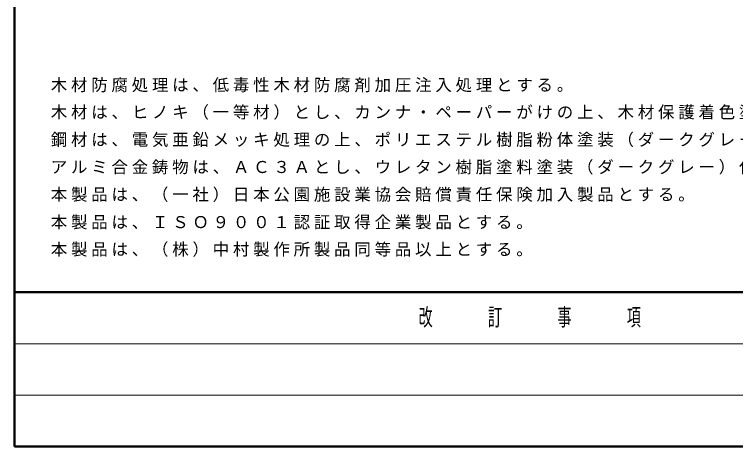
# Model space of a CAD drawing. Units: millimetres on the paper, scale 1:20. Extents: x -385 to 0, y 0 to 267.
# Drawn here: x -385 to -286.8, y 0 to 58.8 of the extents above; entities that cross this region are included whole.
import ezdxf

# ---------------------------------------------------------------- set-up
doc = ezdxf.new("R2010")
doc.units = ezdxf.units.MM
doc.layers.add('A3図枠', color=7, linetype='Continuous', lineweight=13)
doc.layers.add('CLASS1', color=7, linetype='Continuous')
doc.styles.add('ＭＳ ゴシック', font='')
doc.styles.get('ＭＳ ゴシック').set_extended_font_data('MS Gothic')

msp = doc.modelspace()

# ---------------------------------------------------------------- linework, layer by layer
at = {"layer": 'A3図枠', "lineweight": 50}
for p, q in [((-385, 267), (-385, 0)), ((-385, 21), (0, 21)), ((-385, 0), (0, 0))]:
    msp.add_line(p, q, dxfattribs=at)
at = {"layer": 'A3図枠'}
for p, q in [((-385, 14), (-243.5, 14)), ((-385, 7), (-243.5, 7))]:
    msp.add_line(p, q, dxfattribs=at)

# ---------------------------------------------------------------- texts
at = {"layer": 'A3図枠', "color": 4, "insert": (-314.25, 17.5), "char_height": 2.346, "attachment_point": 5, "style": 'ＭＳ ゴシック'}
msp.add_mtext('\\T1.64;\\W0.6;改\u3000\u3000訂\u3000\u3000事\u3000\u3000項', dxfattribs=at)
at = {"layer": 'CLASS1', "char_height": 1.642, "attachment_point": 7, "style": 'ＭＳ ゴシック'}
for s, insert in [('\\T1.23;木材防腐処理は、低毒性木材防腐剤加圧注入処理とする。', (-380.055, 48.216)), ('\\T1.23;木材は、ヒノキ（一等材）とし、カンナ・ペーパーがけの上、木材保護着色塗料（メイプル）塗装仕上げとする。', (-380.055, 44.482)), ('\\T1.23;鋼材は、電気亜鉛メッキ処理の上、ポリエステル樹脂粉体塗装（ダークグレー）仕上げとする。', (-380.055, 40.749)), ('\\T1.23;アルミ合金鋳物は、ＡＣ３Ａとし、ウレタン樹脂塗料塗装（ダークグレー）仕上げの上、肘掛け部のみ抗菌・抗ウイルスコーティングとする。', (-380.055, 37.016)), ('\\T1.23;本製品は、（一社）日本公園施設業協会賠償責任保険加入製品とする。', (-380.055, 33.282)), ('\\T1.23;本製品は、ＩＳＯ９００１認証取得企業製品とする。', (-380.055, 29.549)), ('\\T1.23;本製品は、（株）中村製作所製品同等品以上とする。', (-380.055, 25.816))]:
    msp.add_mtext(s, dxfattribs=dict(at, insert=insert))

doc.saveas('drawing.dxf')
